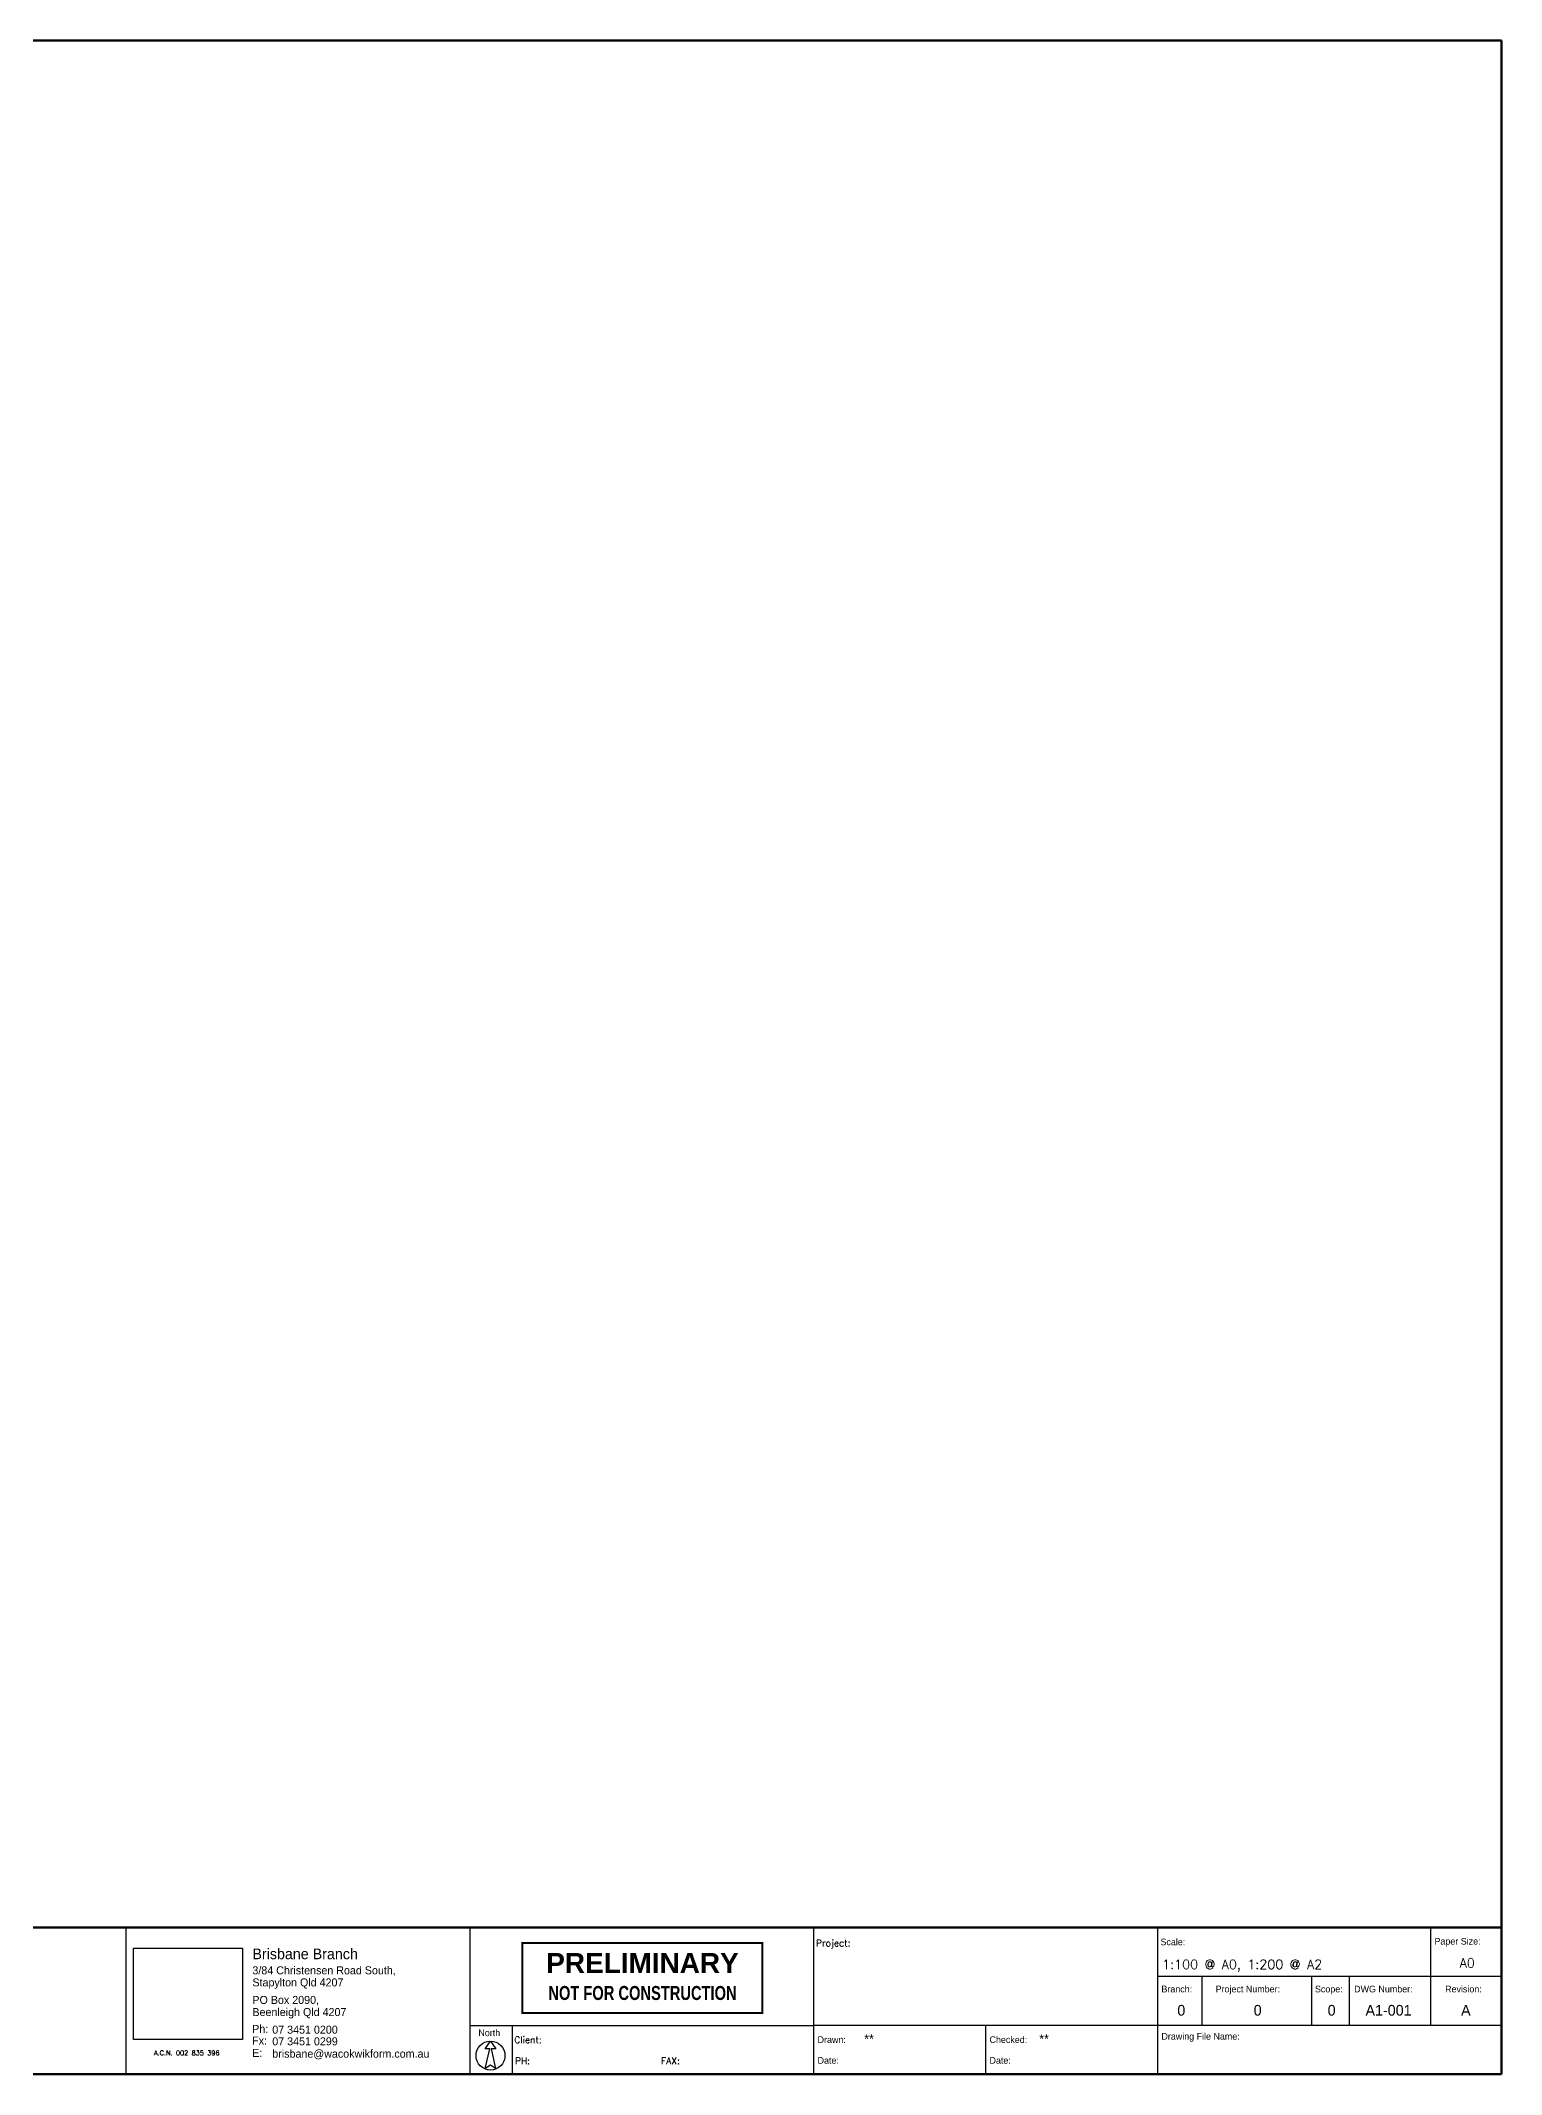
# Paper-space layout '(A0)' of a CAD drawing. Header units: millimetres. Extents: x 7 to 1172, y -160 to 804.
# Drawn here: x 589 to 1172, y -8 to 804 of the extents above; entities that cross this region are included whole.
import ezdxf
from ezdxf.enums import TextEntityAlignment as Align

# ---------------------------------------------------------------- set-up
doc = ezdxf.new("R2010")
doc.units = ezdxf.units.MM
doc.layers.get('0').update_dxf_attribs({"linetype": 'CONTINUOUS'})
for name, color, linetype in [('Drawing Sheet', 7, 'CONTINUOUS'), ('PRELIMINARY', 7, 'CONTINUOUS'), ('RED', 8, 'CONTINUOUS')]:
    doc.layers.add(name, color=color, linetype=linetype)
doc.styles.add('ARCH', font='archd.shx', dxfattribs={"height": 250})
doc.styles.add('ROMANS', font='romans')
doc.styles.add('STAMP', font='ARIALBD.TTF')
picture_1 = doc.add_image_def('image1.jpg', size_in_pixel=(483, 405))

# ---------------------------------------------------------------- blocks, each defined once
blk = doc.blocks.new('PREL')
at = {"layer": 'RED', "const_width": 100}
blk.add_lwpolyline([(6000, 1750), (-6000, 1750), (-6000, -1750), (6000, -1750)], close=True, dxfattribs=at)
at = {"layer": 'RED', "style": 'STAMP'}
blk.add_text('PRELIMINARY', height=1000, dxfattribs=at).set_placement((0, 750), align=Align.MIDDLE)
at = {"layer": 'RED', "style": 'STAMP', "width": 0.75}
blk.add_text('NOT FOR CONSTRUCTION', height=700, dxfattribs=at).set_placement((0, -750), align=Align.MIDDLE)
blk = doc.blocks.new('Branch_Details')
at = {"layer": 'Drawing Sheet', "style": 'ROMANS'}
blk.add_text('A.C.N. 002 835 396', height=1.8, dxfattribs=at).set_placement((713.88, 143.22), align=Align.CENTER)
at = {"layer": 'Drawing Sheet', "char_height": 3, "width": 22.1173, "attachment_point": 1, "style": 'ARCH'}
for s, insert in [('Ph:', (738.42, 154.61)), ('Fx:', (738.42, 150.24)), ('E:', (738.42, 145.62))]:
    blk.add_mtext(s, dxfattribs=dict(at, insert=insert))
at = {"layer": 'Drawing Sheet', "color": 5, "style": 'ARCH', "flags": 8}
for tag, p, height in [('BRANCHNAME', (738.5, 179.22), 4), ('BRANCHADDRESS', (738.5, 173.57), 3), ('BRANCHADDRESS2', (738.5, 169.03), 3), ('BRANCHPOSTALADDRESS', (738.5, 162.45), 3), ('BRANCHPOSTALADDRESS2', (738.5, 157.92), 3), ('BRANCHPHONE', (745.95, 151.31), 3), ('BRANCHEMAIL', (742.34, 142.32), 3), ('BRANCHFAX', (745.95, 146.94), 3)]:
    blk.add_attdef(tag, p, '', height=height, dxfattribs=at)
at = {"layer": 'Drawing Sheet'}
image = blk.add_image(picture_1, insert=(693.9, 149.14), size_in_units=(40.89, 34.29), dxfattribs=at)
image.dxf.flags = 7
blk = doc.blocks.new('North Arrow')
blk.add_lwpolyline([(-53, 1557), (-511, 1557), (0, 2278), (511, 1557), (53, 1557), (490, -323), (0, 0), (-490, -323), (-53, 1557)])
blk = doc.blocks.new('Title_Block')
at = {"layer": 'Drawing Sheet'}
for s, style, p in [('Project:', 'ROMANS', (-256.99, 47.95)), ('Scale:', 'ARCH', (-127.8, 48.38)), ('Paper Size:', 'ARCH', (-25.08, 48.63)), ('Branch:', 'ARCH', (-127.44, 30.71)), ('Project Number:', 'ARCH', (-107.13, 30.71)), ('Scope:', 'ARCH', (-69.88, 30.71)), ('DWG Number:', 'ARCH', (-55.18, 30.71)), ('Revision:', 'ARCH', (-21.08, 30.71)), ('Drawing File Name:', 'ARCH', (-127.44, 12.99)), ('Client:', 'ROMANS', (-370.06, 11.7)), ('Drawn:', 'ARCH', (-256.36, 11.74)), ('Checked:', 'ARCH', (-191.9, 11.74)), ('PH:', 'ROMANS', (-369.86, 3.81)), ('FAX:', 'ROMANS', (-315.07, 3.81)), ('Date:', 'ARCH', (-256.36, 3.98)), ('Date:', 'ARCH', (-191.9, 3.98))]:
    blk.add_text(s, height=2.5, dxfattribs=dict(at, style=style)).set_placement(p)
at = {"layer": 'Drawing Sheet', "color": 5}
for tag, p, style in [('PROJECT_TITLE:', (-239.55, 47.95), 'ROMANS'), ('PROJECT_DESCRIPTION', (-239.55, 41.64), 'ROMANS'), ('PROJECT_DESCRIPTION_2', (-239.55, 35.33), 'ROMANS'), ('SCALE', (-127.19, 39.44), 'ROMANS'), ('PROJECT_DESCRIPTION_3', (-239.55, 29.28), 'ROMANS'), ('PROJECT_DESCRIPTION_4', (-239.55, 22.71), 'ROMANS'), ('CLIENT', (-357.79, 11.7), 'ROMANS'), ('DRAWNBY', (-238.89, 11.55), 'ARCH'), ('CHECKEDBY', (-173.26, 11.55), 'ARCH'), ('PHONE_NO.', (-357.79, 3.81), 'ROMANS'), ('FAX_NO.', (-306.44, 3.81), 'ROMANS'), ('DRAWN_DATE', (-239.11, 3.65), 'ARCH'), ('CHECKED_DATE', (-173.49, 3.65), 'ARCH')]:
    blk.add_attdef(tag, p, '', height=3.5, dxfattribs=dict(at, style=style))
for tag, height, style, p in [('PAPER_SIZE', 3.5, 'ROMANS', (-12.79, 40)), ('BRANCH', 4, 'ARCH', (-119.99, 22)), ('PROJECT_NUMBER', 4, 'ARCH', (-91.36, 22)), ('SCOPE', 4, 'ARCH', (-63.62, 22)), ('DRAWING_NUMBER', 4, 'ARCH', (-42.28, 22)), ('REVISION', 4, 'ARCH', (-13.3, 22))]:
    blk.add_attdef(tag, text='', height=height, dxfattribs=dict(at, style=style)).set_placement(p, align=Align.CENTER)
at = {"layer": 'Drawing Sheet', "color": 5, "style": 'ARCH', "flags": 10}
blk.add_attdef('DRAWING_FILE_NAME', (-100.09, 3.2), '', height=4, dxfattribs=at)

psp = doc.layouts.new('(A0)')

# ---------------------------------------------------------------- linework, layer by layer
at = {"layer": 'Drawing Sheet', "lineweight": 70}
for p, q in [((6.62, 803.53), (1172.38, 803.53)), ((1172.38, 803.53), (1172.38, -7.86)), ((130.57, 50.68), (626.97, 50.68)), ((623.52, 50.68), (760.74, 50.68)), ((760.74, 50.68), (897.95, 50.68)), ((1035.16, 50.68), (897.95, 50.68)), ((1172.38, 50.68), (1035.16, 50.68)), ((1172.38, -7.86), (6.62, -7.86))]:
    psp.add_line(p, q, dxfattribs=at)
at = {"layer": 'Drawing Sheet'}
for p, q in [((623.52, 50.68), (623.52, -7.86)), ((760.74, 50.68), (760.74, -7.86)), ((897.95, 50.68), (897.95, -7.86)), ((1035.16, 50.68), (1035.16, -7.86)), ((1144.1, 50.68), (1144.1, 31.16)), ((1172.38, 31.16), (1035.16, 31.16)), ((1052.91, 31.16), (1052.91, 11.65)), ((1096.61, 31.16), (1096.61, 11.65)), ((1111.69, 31.16), (1111.69, 11.65)), ((1144.1, 31.16), (1144.1, 11.65)), ((760.74, 11.65), (897.95, 11.65)), ((777.6, 11.65), (777.6, -7.86)), ((1035.16, 11.65), (897.95, 11.65)), ((966.56, 11.65), (966.56, -7.57)), ((1172.38, 11.65), (1035.16, 11.65))]:
    psp.add_line(p, q, dxfattribs=at)
psp.add_circle((769, -0.4), 5.78, dxfattribs=at)

# ---------------------------------------------------------------- block references
ref = psp.add_blockref('Title_Block', (1172.38, -7.86), dxfattribs=dict(xscale=1.064332500000003, yscale=1.064332500000003, zscale=1.0643325))
ref.add_attrib('DRAWNBY', '**', (918.12, 4.43), dxfattribs={"layer": 'Drawing Sheet', "color": 5, "height": 3.725, "style": 'ARCH'})
ref.add_attrib('CHECKEDBY', '**', (987.97, 4.43), dxfattribs={"layer": 'Drawing Sheet', "color": 5, "height": 3.725, "style": 'ARCH'})
ref.add_attrib('SCALE', '1:100 @ A0, 1:200 @ A2', (1037.01, 34.12), dxfattribs={"layer": 'Drawing Sheet', "color": 5, "height": 3.7252, "style": 'ROMANS'})
ref.add_attrib('PAPER_SIZE', 'A0', dxfattribs={"layer": 'Drawing Sheet', "color": 5, "height": 3.725, "style": 'ROMANS'}).set_placement((1158.77, 34.71), align=Align.CENTER)
ref.add_attrib('BRANCH', '0', dxfattribs={"layer": 'Drawing Sheet', "color": 5, "height": 4.26, "style": 'ARCH'}).set_placement((1044.67, 15.56), align=Align.CENTER)
ref.add_attrib('PROJECT_NUMBER', '0', dxfattribs={"layer": 'Drawing Sheet', "color": 5, "height": 4.26, "style": 'ARCH'}).set_placement((1075.14, 15.56), align=Align.CENTER)
ref.add_attrib('SCOPE', '0', dxfattribs={"layer": 'Drawing Sheet', "color": 5, "height": 4.26, "style": 'ARCH'}).set_placement((1104.66, 15.56), align=Align.CENTER)
ref.add_attrib('DRAWING_NUMBER', 'A1-001', dxfattribs={"layer": 'Drawing Sheet', "color": 5, "height": 4.257, "style": 'ARCH'}).set_placement((1127.37, 15.56), align=Align.CENTER)
ref.add_attrib('REVISION', 'A', dxfattribs={"layer": 'Drawing Sheet', "color": 5, "height": 4.26, "style": 'ARCH'}).set_placement((1158.22, 15.56), align=Align.CENTER)
ref = psp.add_blockref('Branch_Details', (-112.02, -152.69), dxfattribs=dict(at, xscale=1.064332500000003, yscale=1.064332500000003, zscale=1.0643325))
ref.add_attrib('BRANCHNAME', 'Brisbane Branch', (673.99, 38.06), dxfattribs={"color": 5, "height": 4.2573, "style": 'ARCH'})
ref.add_attrib('BRANCHADDRESS', '3/84 Christensen Road South,', (673.99, 32.04), dxfattribs={"color": 5, "height": 3.193, "style": 'ARCH'})
ref.add_attrib('BRANCHADDRESS2', 'Stapylton Qld 4207', (673.99, 27.22), dxfattribs={"color": 5, "height": 3.193, "style": 'ARCH'})
ref.add_attrib('BRANCHPOSTALADDRESS', 'PO Box 2090,', (673.99, 20.22), dxfattribs={"color": 5, "height": 3.193, "style": 'ARCH'})
ref.add_attrib('BRANCHPOSTALADDRESS2', 'Beenleigh Qld 4207', (673.99, 15.39), dxfattribs={"color": 5, "height": 3.193, "style": 'ARCH'})
ref.add_attrib('BRANCHPHONE', '07 3451 0200', (681.93, 8.36), dxfattribs={"color": 5, "height": 3.193, "style": 'ARCH'})
ref.add_attrib('BRANCHFAX', '07 3451 0299', (681.93, 3.71), dxfattribs={"color": 5, "height": 3.193, "style": 'ARCH'})
ref.add_attrib('BRANCHEMAIL', 'brisbane@wacokwikform.com.au', (681.93, -1.22), dxfattribs={"color": 5, "height": 3.193, "style": 'ARCH'})
at = {"layer": 'Drawing Sheet', "xscale": 0.004204308428239045, "yscale": 0.004204308428276349, "zscale": 0.004204308428252031}
psp.add_blockref('North Arrow', (769, -4.19), dxfattribs=at)
at = {"layer": 'PRELIMINARY', "color": 7, "xscale": 0.007982493749938868, "yscale": 0.007982493749988606, "zscale": 0.00798249375}
psp.add_blockref('PREL', (829.65, 30.58), dxfattribs=at)

# ---------------------------------------------------------------- texts
at = {"layer": 'Drawing Sheet', "insert": (760.74, 10.03), "char_height": 2.6608, "width": 16.8671, "attachment_point": 1, "style": 'ARCH'}
psp.add_mtext('\\pi3.4287;North', dxfattribs=at)

doc.saveas('drawing.dxf')
